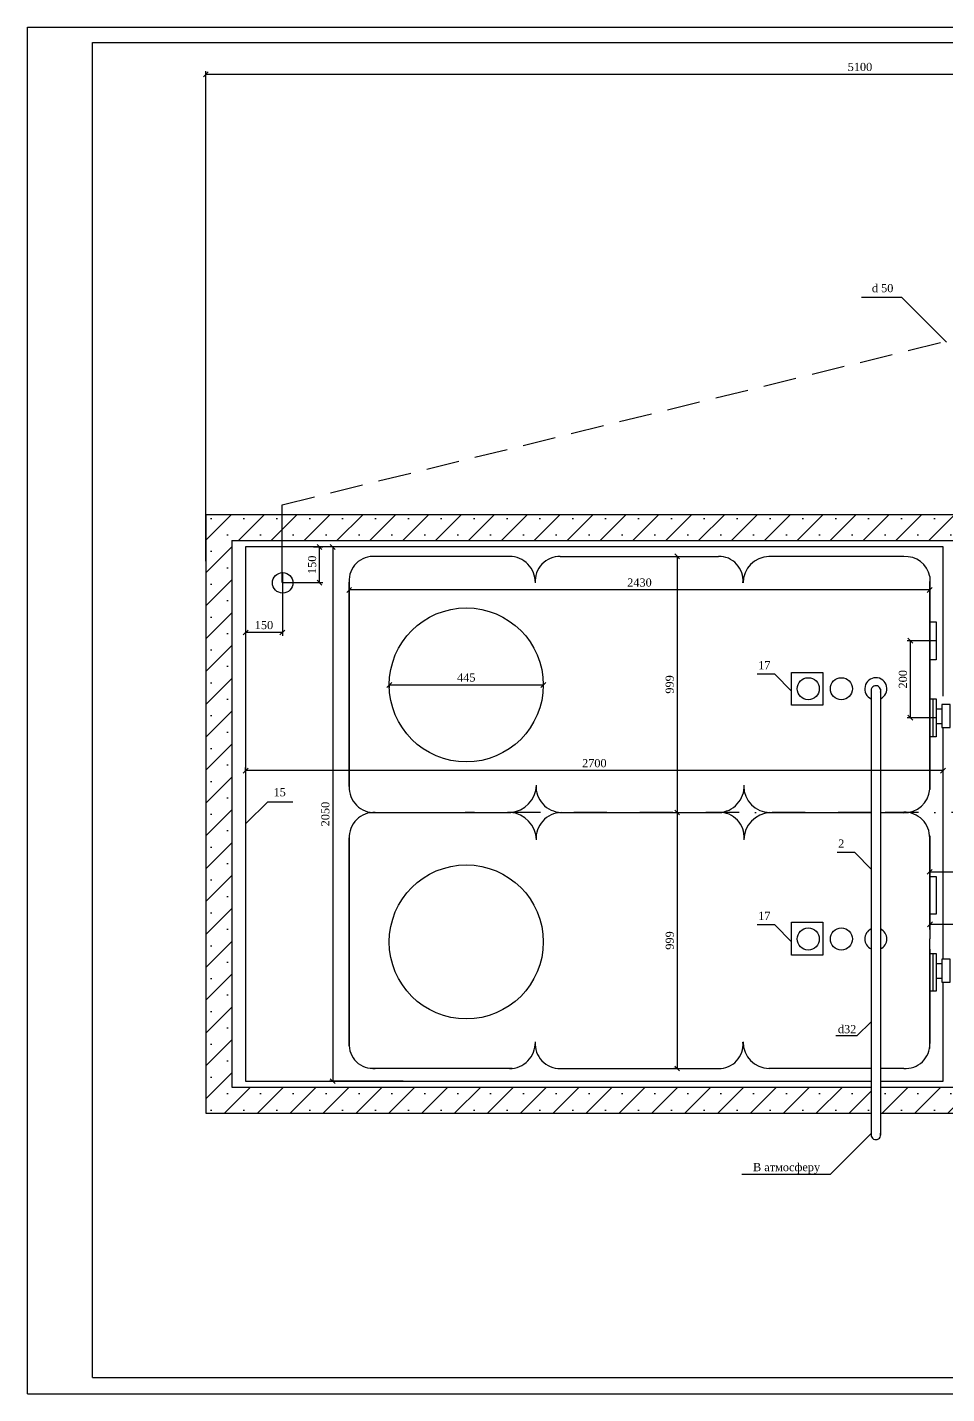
# Model space of a CAD drawing. Header units: millimetres. Extents: x 158645 to 1043550, y -60647 to 236438.
# Drawn here: x 371187 to 399437, y 194438 to 236438 of the extents above; entities that cross this region are included whole.
import ezdxf

# ---------------------------------------------------------------- set-up
doc = ezdxf.new("R2010")
doc.units = ezdxf.units.MM
doc.linetypes.add('DASHDOT', pattern=[25.4, 12.7, -6.35, 0, -6.35])
doc.linetypes.add('DASHED', pattern=[19.05, 12.7, -6.35])
doc.layers.add('опорудование', color=7, linetype='Continuous')
doc.styles.add('CН', font='TIMES.TTF')
doc.dimstyles.new('СИС', dxfattribs={"dimscale": 0, "dimtxt": 100, "dimasz": 150, "dimexe": 100, "dimexo": 0.625, "dimgap": 100, "dimtad": 1, "dimdsep": 46, "dimtxsty": 'CН', "dimblk": 'OBLIQUE', "dimcen": 2.5, "dimclrd": 3, "dimclre": 3, "dimclrt": 7, "dimadec": 0, "dimazin": 0, "dimtm": 1e-09, "dimtfac": 1, "dimtmove": 0, "dimatfit": 3, "dimldrblk": 'NONE', "dimfxl": 0, "dimtolj": 1, "dimtzin": 0, "dimarcsym": 0})

# ---------------------------------------------------------------- blocks, each defined once
blk = doc.blocks.new('_Oblique')
at = {"color": 0, "lineweight": -2}
blk.add_line((-0.5, -0.5), (0.5, 0.5), dxfattribs=at)
blk = doc.blocks.new('*D79')
at = {"layer": 'Defpoints', "color": 0, "ltscale": 80}
for p in [(399113, 217582), (398320, 215215), (399113, 215215)]:
    blk.add_point(p, dxfattribs=at)
at = {"layer": 'опорудование', "color": 3, "lineweight": -2, "ltscale": 80}
for p, q in [((399113, 217582), (398220, 217582)), ((398320, 217582), (398320, 215215)), ((399113, 215215), (398220, 215215))]:
    blk.add_line(p, q, dxfattribs=at)
at = {"layer": 'опорудование', "color": 3, "lineweight": -2, "ltscale": 80, "xscale": 150, "yscale": 150, "zscale": 150}
for p, rotation in [((398320, 217582), 90), ((398320, 215215), 270)]:
    blk.add_blockref('_Oblique', p, dxfattribs=dict(at, rotation=rotation))
at = {"layer": 'опорудование', "color": 7, "ltscale": 80, "insert": (398093, 216398), "char_height": 250, "attachment_point": 5, "rotation": 90, "style": 'CН'}
blk.add_mtext('\\A1;{\\fTimes New Roman|b0|i0|c204|p18;200}', dxfattribs=at)
blk = doc.blocks.new('_None')
blk = doc.blocks.new('*D78')
at = {"layer": 'Defpoints', "color": 0, "ltscale": 80}
for p in [(382308, 216224), (387042, 216224), (387042, 216224)]:
    blk.add_point(p, dxfattribs=at)
at = {"layer": 'опорудование', "color": 3, "lineweight": -2, "ltscale": 80}
for p, q in [((382308, 216224), (382308, 216124)), ((382308, 216224), (387042, 216224)), ((387042, 216224), (387042, 216124))]:
    blk.add_line(p, q, dxfattribs=at)
at = {"layer": 'опорудование', "color": 3, "lineweight": -2, "ltscale": 80, "xscale": 150, "yscale": 150, "zscale": 150, "rotation": 180}
blk.add_blockref('_Oblique', (382308, 216224), dxfattribs=at)
at = {"layer": 'опорудование', "color": 3, "lineweight": -2, "ltscale": 80, "xscale": 150, "yscale": 150, "zscale": 150}
blk.add_blockref('_Oblique', (387042, 216224), dxfattribs=at)
at = {"layer": 'опорудование', "color": 7, "ltscale": 80, "insert": (384675, 216452), "char_height": 250, "attachment_point": 5, "style": 'CН'}
blk.add_mtext('\\A1;{\\fTimes New Roman|b0|i0|c204|p18;445}', dxfattribs=at)
blk = doc.blocks.new('*D77')
at = {"layer": 'Defpoints', "color": 0, "ltscale": 80}
for p in [(382741, 220465), (380571, 204045), (382741, 204045)]:
    blk.add_point(p, dxfattribs=at)
at = {"layer": 'опорудование', "color": 3, "lineweight": -2, "ltscale": 80}
for p, q in [((382740, 220465), (380471, 220465)), ((380571, 220465), (380571, 204045)), ((382740, 204045), (380471, 204045))]:
    blk.add_line(p, q, dxfattribs=at)
at = {"layer": 'опорудование', "color": 3, "lineweight": -2, "ltscale": 80, "xscale": 150, "yscale": 150, "zscale": 150}
for p, rotation in [((380571, 220465), 90), ((380571, 204045), 270)]:
    blk.add_blockref('_Oblique', p, dxfattribs=dict(at, rotation=rotation))
at = {"layer": 'опорудование', "color": 7, "ltscale": 80, "insert": (380344, 212255), "char_height": 250, "attachment_point": 5, "rotation": 90, "style": 'CН'}
blk.add_mtext('\\A1;{\\fTimes New Roman|b0|i0|c204|p18;2050}', dxfattribs=at)
blk = doc.blocks.new('*D76')
at = {"layer": 'Defpoints', "color": 0, "ltscale": 80}
for p in [(379982, 220465), (380166, 220465), (379023, 219370)]:
    blk.add_point(p, dxfattribs=at)
at = {"layer": 'опорудование', "color": 3, "lineweight": -2, "ltscale": 80}
for p, q in [((379983, 220465), (380266, 220465)), ((380166, 219370), (380166, 220465)), ((379023, 219370), (380266, 219370))]:
    blk.add_line(p, q, dxfattribs=at)
at = {"layer": 'опорудование', "color": 3, "lineweight": -2, "ltscale": 80, "xscale": 150, "yscale": 150, "zscale": 150}
for p, rotation in [((380166, 220465), 90), ((380166, 219370), 270)]:
    blk.add_blockref('_Oblique', p, dxfattribs=dict(at, rotation=rotation))
at = {"layer": 'опорудование', "color": 7, "ltscale": 80, "insert": (379939, 219917), "char_height": 250, "attachment_point": 5, "rotation": 90, "style": 'CН'}
blk.add_mtext('\\A1;{\\fTimes New Roman|b0|i0|c204|p18;150}', dxfattribs=at)
blk = doc.blocks.new('*D75')
at = {"layer": 'Defpoints', "color": 0, "ltscale": 80}
for p in [(377893, 219677), (379023, 219677), (377893, 217836)]:
    blk.add_point(p, dxfattribs=at)
at = {"layer": 'опорудование', "color": 3, "lineweight": -2, "ltscale": 80}
for p, q in [((377893, 219676), (377893, 217736)), ((379023, 219676), (379023, 217736)), ((379023, 217836), (377893, 217836))]:
    blk.add_line(p, q, dxfattribs=at)
at = {"layer": 'опорудование', "color": 3, "lineweight": -2, "ltscale": 80, "xscale": 150, "yscale": 150, "zscale": 150, "rotation": 180}
blk.add_blockref('_Oblique', (377893, 217836), dxfattribs=at)
at = {"layer": 'опорудование', "color": 3, "lineweight": -2, "ltscale": 80, "xscale": 150, "yscale": 150, "zscale": 150}
blk.add_blockref('_Oblique', (379023, 217836), dxfattribs=at)
at = {"layer": 'опорудование', "color": 7, "ltscale": 80, "insert": (378458, 218063), "char_height": 250, "attachment_point": 5, "style": 'CН'}
blk.add_mtext('\\A1;{\\fTimes New Roman|b0|i0|c204|p18;150}', dxfattribs=at)
blk = doc.blocks.new('*D74')
at = {"layer": 'Defpoints', "color": 0, "ltscale": 80}
for p in [(377893, 213590), (377893, 213590), (399327, 213590)]:
    blk.add_point(p, dxfattribs=at)
at = {"layer": 'опорудование', "color": 3, "lineweight": -2, "ltscale": 80}
for p, q in [((377893, 213590), (377893, 213690)), ((399327, 213590), (377893, 213590)), ((399327, 213590), (399327, 213690))]:
    blk.add_line(p, q, dxfattribs=at)
at = {"layer": 'опорудование', "color": 3, "lineweight": -2, "ltscale": 80, "xscale": 150, "yscale": 150, "zscale": 150, "rotation": 180}
blk.add_blockref('_Oblique', (377893, 213590), dxfattribs=at)
at = {"layer": 'опорудование', "color": 3, "lineweight": -2, "ltscale": 80, "xscale": 150, "yscale": 150, "zscale": 150}
blk.add_blockref('_Oblique', (399327, 213590), dxfattribs=at)
at = {"layer": 'опорудование', "color": 7, "ltscale": 80, "insert": (388610, 213817), "char_height": 250, "attachment_point": 5, "style": 'CН'}
blk.add_mtext('\\A1;{\\fTimes New Roman|b0|i0|c204|p18;2700}', dxfattribs=at)
blk = doc.blocks.new('*D73')
at = {"layer": 'Defpoints', "color": 0, "ltscale": 80}
for p in [(381077, 219316), (398917, 219316), (381077, 219143)]:
    blk.add_point(p, dxfattribs=at)
at = {"layer": 'опорудование', "color": 3, "lineweight": -2, "ltscale": 80}
for p, q in [((381077, 219316), (381077, 219043)), ((398917, 219316), (398917, 219043)), ((398917, 219143), (381077, 219143))]:
    blk.add_line(p, q, dxfattribs=at)
at = {"layer": 'опорудование', "color": 3, "lineweight": -2, "ltscale": 80, "xscale": 150, "yscale": 150, "zscale": 150, "rotation": 180}
blk.add_blockref('_Oblique', (381077, 219143), dxfattribs=at)
at = {"layer": 'опорудование', "color": 3, "lineweight": -2, "ltscale": 80, "xscale": 150, "yscale": 150, "zscale": 150}
blk.add_blockref('_Oblique', (398917, 219143), dxfattribs=at)
at = {"layer": 'опорудование', "color": 7, "ltscale": 80, "insert": (389997, 219371), "char_height": 250, "attachment_point": 5, "style": 'CН'}
blk.add_mtext('\\A1;{\\fTimes New Roman|b0|i0|c204|p18;2430}', dxfattribs=at)
blk = doc.blocks.new('*D72')
at = {"layer": 'Defpoints', "color": 0, "ltscale": 80}
for p in [(391157, 212303), (391157, 204432), (391157, 204432)]:
    blk.add_point(p, dxfattribs=at)
at = {"layer": 'опорудование', "color": 3, "lineweight": -2, "ltscale": 80}
for p, q in [((391157, 212303), (391257, 212303)), ((391157, 212303), (391157, 204432)), ((391156, 204432), (391057, 204432))]:
    blk.add_line(p, q, dxfattribs=at)
at = {"layer": 'опорудование', "color": 3, "lineweight": -2, "ltscale": 80, "xscale": 150, "yscale": 150, "zscale": 150}
for p, rotation in [((391157, 212303), 90), ((391157, 204432), 270)]:
    blk.add_blockref('_Oblique', p, dxfattribs=dict(at, rotation=rotation))
at = {"layer": 'опорудование', "color": 7, "ltscale": 80, "insert": (390929, 208368), "char_height": 250, "attachment_point": 5, "rotation": 90, "style": 'CН'}
blk.add_mtext('\\A1;{\\fTimes New Roman|b0|i0|c204|p18;999}', dxfattribs=at)
blk = doc.blocks.new('*D71')
at = {"layer": 'Defpoints', "color": 0, "ltscale": 80}
for p in [(390143, 220175), (390143, 212303), (391154, 212303)]:
    blk.add_point(p, dxfattribs=at)
at = {"layer": 'опорудование', "color": 3, "lineweight": -2, "ltscale": 80}
for p, q in [((390143, 220175), (391254, 220175)), ((391154, 220175), (391154, 212303)), ((390143, 212303), (391254, 212303))]:
    blk.add_line(p, q, dxfattribs=at)
at = {"layer": 'опорудование', "color": 3, "lineweight": -2, "ltscale": 80, "xscale": 150, "yscale": 150, "zscale": 150}
for p, rotation in [((391154, 220175), 90), ((391154, 212303), 270)]:
    blk.add_blockref('_Oblique', p, dxfattribs=dict(at, rotation=rotation))
at = {"layer": 'опорудование', "color": 7, "ltscale": 80, "insert": (390927, 216239), "char_height": 250, "attachment_point": 5, "rotation": 90, "style": 'CН'}
blk.add_mtext('\\A1;{\\fTimes New Roman|b0|i0|c204|p18;999}', dxfattribs=at)
blk = doc.blocks.new('*D67')
at = {"layer": 'Defpoints', "color": 0, "ltscale": 80}
for p in [(376672, 234991), (416871, 220288), (376672, 220025)]:
    blk.add_point(p, dxfattribs=at)
at = {"layer": 'опорудование', "color": 3, "lineweight": -2, "ltscale": 80}
for p, q in [((376672, 220026), (376672, 235091)), ((416871, 234991), (376672, 234991)), ((416871, 220289), (416871, 235091))]:
    blk.add_line(p, q, dxfattribs=at)
at = {"layer": 'опорудование', "color": 3, "lineweight": -2, "ltscale": 80, "xscale": 150, "yscale": 150, "zscale": 150, "rotation": 180}
blk.add_blockref('_Oblique', (376672, 234991), dxfattribs=at)
at = {"layer": 'опорудование', "color": 3, "lineweight": -2, "ltscale": 80, "xscale": 150, "yscale": 150, "zscale": 150}
blk.add_blockref('_Oblique', (416871, 234991), dxfattribs=at)
at = {"layer": 'опорудование', "color": 7, "ltscale": 80, "insert": (396772, 235219), "char_height": 250, "attachment_point": 5, "style": 'CН'}
blk.add_mtext('\\A1;{\\fTimes New Roman|b0|i0|c204|p18;5100}', dxfattribs=at)
blk = doc.blocks.new('*D92')
at = {"layer": 'Defpoints', "color": 0, "ltscale": 80}
for p in [(398925, 208863), (398925, 208814), (404049, 208814)]:
    blk.add_point(p, dxfattribs=at)
at = {"layer": 'опорудование', "color": 3, "lineweight": -2, "ltscale": 80}
for p, q in [((398925, 208814), (398925, 208963)), ((404049, 208863), (398925, 208863)), ((404049, 208814), (404049, 208963))]:
    blk.add_line(p, q, dxfattribs=at)
at = {"layer": 'опорудование', "color": 3, "lineweight": -2, "ltscale": 80, "xscale": 150, "yscale": 150, "zscale": 150, "rotation": 180}
blk.add_blockref('_Oblique', (398925, 208863), dxfattribs=at)
at = {"layer": 'опорудование', "color": 3, "lineweight": -2, "ltscale": 80, "xscale": 150, "yscale": 150, "zscale": 150}
blk.add_blockref('_Oblique', (404049, 208863), dxfattribs=at)
at = {"layer": 'опорудование', "color": 7, "ltscale": 80, "insert": (401487, 209090), "char_height": 250, "attachment_point": 5, "style": 'CН'}
blk.add_mtext('\\A1;{\\fTimes New Roman|b0|i0|c204|p18;700}', dxfattribs=at)
blk = doc.blocks.new('*D93')
at = {"layer": 'Defpoints', "color": 0, "ltscale": 80}
for p in [(398917, 210806), (401487, 210806), (401487, 210478)]:
    blk.add_point(p, dxfattribs=at)
at = {"layer": 'опорудование', "color": 3, "lineweight": -2, "ltscale": 80}
for p, q in [((398917, 210806), (398917, 210378)), ((398917, 210478), (401487, 210478)), ((401487, 210806), (401487, 210378))]:
    blk.add_line(p, q, dxfattribs=at)
at = {"layer": 'опорудование', "color": 3, "lineweight": -2, "ltscale": 80, "xscale": 150, "yscale": 150, "zscale": 150, "rotation": 180}
blk.add_blockref('_Oblique', (398917, 210478), dxfattribs=at)
at = {"layer": 'опорудование', "color": 3, "lineweight": -2, "ltscale": 80, "xscale": 150, "yscale": 150, "zscale": 150}
blk.add_blockref('_Oblique', (401487, 210478), dxfattribs=at)
at = {"layer": 'опорудование', "color": 7, "ltscale": 80, "insert": (400202, 210705), "char_height": 250, "attachment_point": 5, "style": 'CН'}
blk.add_mtext('\\A1;{\\fTimes New Roman|b0|i0|c204|p18;350}', dxfattribs=at)

msp = doc.modelspace()

# ---------------------------------------------------------------- hatches: boundary and pattern name
at = {"layer": 'опорудование', "ltscale": 80}
h = msp.add_hatch(dxfattribs=at)
h.set_pattern_fill('SACNCR', scale=300, style=0)
h.set_pattern_definition([(45, (0, 58181.95), (-505.1394, 505.1394), []), (45, (505.14, 58181.95), (-505.1394, 505.1394), [0, -714.375])])
h.paths.add_polyline_path([(402979.777, 220664.359), (402979.777, 221464.359), (379022.509, 221464.359), (379022.509, 220664.359)])
h.paths.add_polyline_path([(376672.423, 203064.359), (397117.535, 203064.359), (397117.763, 203864.359), (377472.423, 203864.359), (377472.423, 220664.359), (379022.509, 220664.359), (379022.509, 221464.359), (376672.423, 221464.359)])
h.paths.add_polyline_path([(399714.31, 203864.359), (397403.745, 203864.359), (397403.719, 203064.359), (400415.726, 203064.359), (402197.304, 203064.359), (402199.642, 203864.359)])

# ---------------------------------------------------------------- linework, layer by layer
at = {"layer": 'опорудование'}
for p, q in [((371187.182, 236438.226), (487487.182, 236438.226)), ((371187.182, 194438.226), (371187.182, 236438.226)), ((373187.182, 194938.226), (373187.182, 235973.849)), ((373187.182, 194938.226), (486987.182, 194938.226)), ((371187.182, 194438.226), (487487.182, 194438.226))]:
    msp.add_line(p, q, dxfattribs=at)
at = {"layer": 'опорудование', "color": 7, "ltscale": 80}
for p, q in [((373187.182, 235973.849), (486987.182, 235973.849)), ((379022.509, 219369.665), (379022.509, 221764.295)), ((376672.423, 221464.359), (472584.401, 221464.359)), ((376672.423, 221464.359), (376672.423, 203064.359)), ((377472.423, 220664.359), (471784.401, 220664.359)), ((377472.423, 220664.359), (377472.423, 203864.359)), ((386084.26, 220169.658), (381880.182, 220169.658)), ((387557.491, 220174.904), (392424.418, 220174.71)), ((398116.908, 220169.658), (393971.893, 220169.658)), ((381077.148, 219481.78), (381077.148, 213083.271)), ((381077.148, 213105.883), (381077.148, 219388.11)), ((398917.148, 219558.597), (398917.148, 213006.455)), ((398917.148, 213029.066), (398917.148, 219402.873)), ((398910.42, 217889.04), (398917.148, 217889.04)), ((398910.42, 217289.04), (398917.148, 217289.04)), ((397121.257, 216098.177), (397117.332, 202354.917)), ((397404.075, 216098.177), (397404.016, 212121.699)), ((399015.203, 215797.91), (399015.203, 214631.192)), ((399113.257, 215488.509), (399283.801, 215488.509)), ((399113.257, 215038.509), (399283.801, 215038.509)), ((381722.244, 212303.328), (386044.215, 212303.328)), ((381722.244, 212303.328), (386044.215, 212303.328)), ((387538.946, 212303.328), (392524.655, 212303.328)), ((387538.946, 212303.328), (392524.655, 212303.328)), ((393943.708, 212303.328), (397120.173, 212303.328)), ((393943.708, 212303.328), (397120.173, 212303.328)), ((397404.016, 212121.699), (397403.697, 202385.505)), ((397404.019, 212303.328), (398258.535, 212303.328)), ((397404.019, 212303.328), (398258.535, 212303.328)), ((381077.148, 205124.876), (381077.148, 211523.385)), ((381077.148, 211500.774), (381077.148, 205218.547)), ((398917.148, 208703.508), (398917.148, 211600.202)), ((398917.148, 211577.59), (398917.148, 208416.999)), ((398917.148, 205048.059), (398917.148, 208416.999)), ((398917.148, 208103.508), (398917.148, 205203.784)), ((399015.203, 207972.469), (399015.203, 206805.751)), ((399113.257, 207663.068), (399283.801, 207663.068)), ((399113.257, 207213.068), (399283.801, 207213.068)), ((386084.26, 204436.999), (381737.059, 204436.999)), ((387557.491, 204431.753), (392424.418, 204431.947)), ((397117.332, 204436.999), (393971.893, 204436.999)), ((398116.908, 204436.999), (397403.764, 204436.999)), ((377472.423, 203864.359), (397117.332, 203864.359)), ((397403.745, 203864.359), (400215.261, 203864.359)), ((376672.423, 203064.359), (397117.332, 203064.359)), ((397403.719, 203064.359), (400415.726, 203064.359))]:
    msp.add_line(p, q, dxfattribs=at)
at = {"layer": 'опорудование', "color": 7, "linetype": 'DASHED', "ltscale": 80}
msp.add_line((379022.509, 221764.295), (413957.501, 230372.665), dxfattribs=at)
at = {"layer": 'опорудование', "color": 3, "linetype": 'DASHDOT', "ltscale": 80}
for p, q in [((397120.173, 212303.363), (384638.178, 212303.363)), ((455466.867, 212303.363), (397404.019, 212303.363))]:
    msp.add_line(p, q, dxfattribs=at)
at = {"layer": 'опорудование', "color": 1, "ltscale": 80}
for points in [[(399327.019, 217289.04), (399327.019, 220465.278), (377892.576, 220465.278), (377892.576, 204044.508), (397117.332, 204044.508)], [(399327.019, 215875.67), (399327.019, 217289.04)], [(399327.019, 213284.774), (399327.019, 214886.672)], [(399327.019, 209441.172), (399327.019, 213589.677)], [(399327.019, 207795.504), (399327.019, 209519.876)], [(399327.019, 205795.67), (399327.019, 207088.612)], [(397403.751, 204044.508), (399327.019, 204044.508), (399327.019, 205795.67)]]:
    msp.add_lwpolyline(points, dxfattribs=at)
at = {"layer": 'опорудование', "color": 7, "ltscale": 80}
for points in [[(398917.148, 218165.663), (399113.257, 218165.663), (399113.257, 216998.944), (398917.148, 216998.944)], [(394666.99, 216608.95), (395627.23, 216608.95), (395627.23, 215601.008), (394666.99, 215601.008)], [(398917.148, 215797.91), (399113.257, 215797.91), (399113.257, 214631.192), (398917.148, 214631.192)], [(399541.118, 215620.945), (399283.801, 215620.945), (399283.801, 214914.054), (399541.118, 214914.054)], [(398917.148, 210340.221), (399113.257, 210340.221), (399113.257, 209173.503), (398917.148, 209173.503)], [(394666.99, 208928.737), (395627.23, 208928.737), (395627.23, 207920.796), (394666.99, 207920.796)], [(398917.148, 207972.469), (399113.257, 207972.469), (399113.257, 206805.751), (398917.148, 206805.751)], [(399541.118, 207795.504), (399283.801, 207795.504), (399283.801, 207088.612), (399541.118, 207088.612)]]:
    msp.add_lwpolyline(points, close=True, dxfattribs=at)
for centre, radius in [((379034.359, 219361.472), 315.563), ((384674.714, 216224.468), 2367.155), ((395182.143, 216106.382), 339.706), ((396202.315, 216106.382), 339.706), ((384674.714, 208324.716), 2367.155), ((395182.143, 208415.299), 339.706), ((396202.315, 208415.299), 339.706)]:
    msp.add_circle(centre, radius, dxfattribs=at)
for centre, radius, start, end in [((381808.621, 219439.857), 733.301, 84.3997006, 184.0465476), ((385998.858, 219376.238), 798.641, 359.1132669, 89.7444926), ((387557.491, 219410.775), 764.129, 89.4748167, 183.9846115), ((392439.75, 219433.92), 740.949, 354.8071308, 91.1856742), ((393986.864, 219362.588), 807.209, 90.4098384, 180.3486097), ((398171.543, 219411.683), 759.941, 11.1467615, 94.1227997), ((397260.27, 216106.382), 339.706, 295.0436935, 245.8284649), ((397262.666, 216051.044), 149.057, 341.5643847, 161.566079), ((381844.092, 213067.657), 767.896, 177.1466014, 272.693831), ((385965.425, 213164.538), 864.806, 274.0199873, 358.7803389), ((387621.241, 213107.602), 804.336, 177.2544712, 267.5382628), ((392415.413, 213106.069), 800.087, 271.9384857, 2.8700617), ((394015.33, 213113.212), 813.045, 179.8212459, 269.3665012), ((398128.07, 213084.512), 791.865, 269.1922849, 355.0526118), ((381844.092, 211539), 767.896, 87.306169, 182.8533986), ((385965.425, 211442.119), 864.806, 1.2196611, 85.9800127), ((387621.241, 211499.054), 804.336, 92.4617372, 182.7455288), ((392454.795, 211544.92), 761.619, 355.9332856, 90.9267395), ((394058.38, 211445.579), 856.221, 93.4844595, 178.9996963), ((398130.003, 211526.914), 787.125, 358.9059072, 90.9532862), ((397260.27, 208415.299), 339.706, 114.5454626, 245.1168113), ((397260.27, 208415.299), 339.706, 295.0090487, 64.9871885), ((381808.621, 205166.8), 733.301, 175.9534524, 275.6002995), ((385998.858, 205230.418), 798.641, 270.2555074, 0.8867331), ((387557.491, 205195.882), 764.129, 176.0153885, 270.5251833), ((392439.75, 205172.737), 740.949, 268.8143258, 5.1928692), ((393986.864, 205244.069), 807.209, 179.6513903, 269.5901616), ((398179.393, 205172.757), 738.407, 265.1456811, 2.4081983), ((397260.448, 202394.328), 146.698, 194.7247436, 18.8468909)]:
    msp.add_arc(centre, radius, start, end, dxfattribs=at)

# ---------------------------------------------------------------- texts
at = {"layer": 'опорудование', "color": 7, "ltscale": 80, "style": 'CН'}
for s, p in [('d 50', (397139.039, 228295.907)), ('17', (393644.604, 216705.345)), ('15', (378751.537, 212801.977)), ('2', (396103.575, 211223.619)), ('17', (393644.604, 208999.901)), ('d32', (396094.451, 205519.638)), ('В атмосферу', (393485.483, 201277.544))]:
    msp.add_text(s, height=250, dxfattribs=at).set_placement(p)

# ---------------------------------------------------------------- dimensions: what is measured, and where the dimension line sits
at = {"layer": 'опорудование', "color": 7, "ltscale": 80}
for base, p1, p2, text, picture, middle in [((376672.423, 234991.44), (416871.013, 220288.301), (376672.423, 220025.305), '{\\fTimes New Roman|b0|i0|c204|p18;5100}', '*D67', (396771.718, 235218.603)), ((377892.576, 217835.966), (379022.509, 219676.812), (377892.576, 219676.812), '{\\fTimes New Roman|b0|i0|c204|p18;150}', '*D75', (378457.543, 218063.129)), ((381077.148, 219143.463), (398917.148, 219316.426), (381077.148, 219316.426), '{\\fTimes New Roman|b0|i0|c204|p18;2430}', '*D73', (389997.148, 219370.626)), ((387041.869, 216224.468), (382307.559, 216224.468), (387041.869, 216224.468), '{\\fTimes New Roman|b0|i0|c204|p18;445}', '*D78', (384674.714, 216451.631)), ((377892.576, 213589.677), (399327.019, 213589.677), (377892.576, 213589.677), '{\\fTimes New Roman|b0|i0|c204|p18;2700}', '*D74', (388609.797, 213817.2)), ((401487.326, 210477.91), (398917.368, 210806.393), (401487.326, 210806.393), '{\\fTimes New Roman|b0|i0|c204|p18;350}', '*D93', (400202.347, 210705.073)), ((398924.727, 208862.619), (404049.096, 208813.849), (398924.727, 208813.849), '{\\fTimes New Roman|b0|i0|c204|p18;700}', '*D92', (401486.911, 209090.142))]:
    dim = msp.add_linear_dim(base=base, p1=p1, p2=p2, text=text, dimstyle='СИС', override={"dimscale": 1, "dimtxt": 250}, dxfattribs=at)
    dim.commit()
    dim.dimension.update_dxf_attribs({"geometry": picture, "text_midpoint": middle})
for base, p1, p2, text, picture, middle in [((380165.864, 220465.278), (379022.509, 219369.665), (379981.96, 220465.278), '{\\fTimes New Roman|b0|i0|c204|p18;150}', '*D76', (379938.701, 219917.471)), ((380571.413, 204044.508), (382740.512, 220465.278), (382740.512, 204044.508), '{\\fTimes New Roman|b0|i0|c204|p18;2050}', '*D77', (380344.25, 212254.893)), ((391154.095, 212303.328), (390142.629, 220174.839), (390142.629, 212303.328), '{\\fTimes New Roman|b0|i0|c204|p18;999}', '*D71', (390926.572, 216239.084)), ((398320.374, 215214.551), (399113.257, 217582.303), (399113.257, 215214.551), '{\\fTimes New Roman|b0|i0|c204|p18;200}', '*D79', (398093.211, 216398.427)), ((391156.836, 204431.862), (391156.522, 212303.328), (391156.836, 204431.862), '{\\fTimes New Roman|b0|i0|c204|p18;999}', '*D72', (390929.313, 208367.595))]:
    dim = msp.add_linear_dim(base=base, p1=p1, p2=p2, angle=90, text=text, dimstyle='СИС', override={"dimscale": 1, "dimtxt": 250}, dxfattribs=at)
    dim.commit()
    dim.dimension.update_dxf_attribs({"geometry": picture, "text_midpoint": middle})

# ---------------------------------------------------------------- leaders
for points in [[(399430.46, 226764.919), (398058.328, 228135.633), (396823.41, 228135.633)], [(394672.48, 216035.127), (394154.801, 216552.271), (393611.238, 216552.271)], [(377913.782, 211971.622), (378575.698, 212632.853), (379347.931, 212632.853)], [(397131.451, 210553.401), (396613.772, 211070.545), (396070.21, 211070.545)], [(394672.48, 208329.682), (394154.801, 208846.826), (393611.238, 208846.826)], [(397118.337, 205872.237), (396681.39, 205442.36), (396035.907, 205442.36)], [(397116.927, 202437.542), (395854.81, 201176.328), (393141.254, 201176.328)]]:
    msp.add_leader(points, dimstyle='СИС', override={"dimgap": 100, "dimtad": 0}, dxfattribs=at)

doc.saveas('drawing.dxf')
